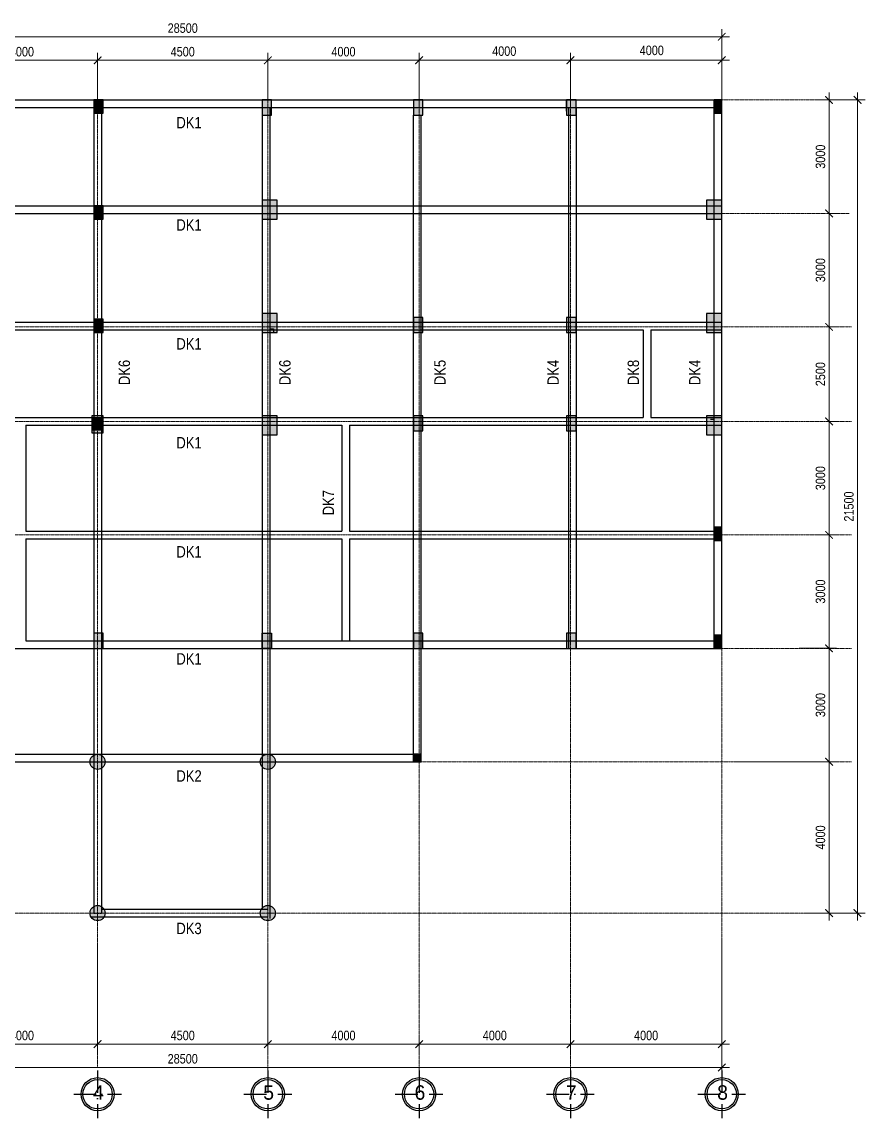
# Model space of a CAD drawing. Header units: inches. Extents: x -995865 to -814036, y 3430062 to 3602072.
# Drawn here: x -908103 to -885815, y 3511665 to 3540649 of the extents above; entities that cross this region are included whole.
import ezdxf
from ezdxf.enums import TextEntityAlignment as Align

# ---------------------------------------------------------------- set-up
doc = ezdxf.new("R2010")
doc.units = ezdxf.units.IN
doc.header["$LTSCALE"] = 2.8
doc.header["$MEASUREMENT"] = 0
for name, pattern in [('ACAD_ISO10W100', [18, 12, -3, 0, -3]), ('CENTERX2', [4, 2.5, -0.5, 0.5, -0.5]), ('DASHEDX2', [1.5, 1, -0.5])]:
    doc.linetypes.add(name, pattern=pattern)
for name, color, linetype, lineweight in [('5.TRUC', 1, 'CENTERX2', 13), ('duongkichthuoc', 4, 'Continuous', 13), ('NET BAO', 4, 'Continuous', 30)]:
    doc.layers.add(name, color=color, linetype=linetype, lineweight=lineweight)
for name, color, linetype in [('cot', 1, 'Continuous'), ('DOOR-84', 84, 'Continuous'), ('NETDUTDUT', 3, 'DASHEDX2'), ('Netthay_126', 126, 'Continuous'), ('NOI THAT', 42, 'Continuous'), ('phong', 2, 'Continuous'), ('text', 3, 'Continuous'), ('thuocdo', 3, 'Continuous'), ('VISIONABLE-LINE126', 126, 'Continuous')]:
    doc.layers.add(name, color=color, linetype=linetype)
doc.styles.add('Helve-Condense', font='VHELVCN0.TTF')
doc.styles.add('STYLE5', font='VAVON_.TTF')
doc.dimstyles.new('TL100', dxfattribs={"dimscale": 100, "dimtxt": 2.5, "dimasz": 2, "dimexe": 2, "dimexo": 1, "dimgap": 1, "dimtad": 1, "dimdec": 0, "dimzin": 0, "dimdsep": 46, "dimtxsty": 'Helve-Condense', "dimblk": 'ARCHTICK', "dimcen": 2, "dimdle": 2, "dimclrd": 256, "dimclre": 256, "dimclrt": 7, "dimadec": 0, "dimazin": 0, "dimtfac": 0.004, "dimtdec": 0, "dimtmove": 2, "dimatfit": 3, "dimfxl": 1, "dimtolj": 1, "dimtzin": 0, "dimlwd": 9, "dimlwe": 20, "dimarcsym": 1})

# ---------------------------------------------------------------- blocks, each defined once
blk = doc.blocks.new('truc tron')
at = {"layer": 'DOOR-84', "linetype": 'ACAD_ISO10W100', "ltscale": 20}
for p, q in [((0, -710), (0, 710)), ((710, 0), (-710, 0))]:
    blk.add_line(p, q, dxfattribs=at)
at = {"layer": 'DOOR-84', "linetype": 'Continuous'}
blk.add_circle((0, 0), 492, dxfattribs=at)
at = {"layer": 'NOI THAT', "linetype": 'Continuous'}
blk.add_circle((0, 0), 437, dxfattribs=at)
blk = doc.blocks.new('_ArchTick')
at = {"color": 0, "linetype": 'ByBlock', "const_width": 0.15}
blk.add_lwpolyline([(-0.5, -0.5), (0.5, 0.5)], dxfattribs=at)
blk = doc.blocks.new('*D506')
at = {"layer": 'DEFPOINTS', "color": 0}
for p in [(-910103, 3516289), (-906103, 3516289), (-906103, 3513620)]:
    blk.add_point(p, dxfattribs=at)
at = {"layer": 'duongkichthuoc', "linetype": 'Continuous', "lineweight": 20}
for p, q in [((-910103, 3516189), (-910103, 3513420)), ((-906103, 3516189), (-906103, 3513420))]:
    blk.add_line(p, q, dxfattribs=at)
at = {"layer": 'duongkichthuoc', "linetype": 'Continuous', "lineweight": 9}
blk.add_line((-910303, 3513620), (-905903, 3513620), dxfattribs=at)
at = {"layer": 'duongkichthuoc', "lineweight": 9, "xscale": 200, "yscale": 200, "zscale": 200, "rotation": 180}
blk.add_blockref('_ArchTick', (-910103, 3513620), dxfattribs=at)
at = {"layer": 'duongkichthuoc', "lineweight": 9, "xscale": 200, "yscale": 200, "zscale": 200}
blk.add_blockref('_ArchTick', (-906103, 3513620), dxfattribs=at)
at = {"layer": 'duongkichthuoc', "color": 7, "insert": (-908103, 3513848), "char_height": 250, "attachment_point": 5, "style": 'Helve-Condense'}
blk.add_mtext('\\A1;4000', dxfattribs=at)
blk = doc.blocks.new('*D507')
at = {"layer": 'DEFPOINTS', "color": 0}
for p in [(-906103, 3516289), (-901603, 3516289), (-901603, 3513620)]:
    blk.add_point(p, dxfattribs=at)
at = {"layer": 'duongkichthuoc', "linetype": 'Continuous', "lineweight": 20}
for p, q in [((-906103, 3516189), (-906103, 3513420)), ((-901603, 3516189), (-901603, 3513420))]:
    blk.add_line(p, q, dxfattribs=at)
at = {"layer": 'duongkichthuoc', "linetype": 'Continuous', "lineweight": 9}
blk.add_line((-906303, 3513620), (-901403, 3513620), dxfattribs=at)
at = {"layer": 'duongkichthuoc', "lineweight": 9, "xscale": 200, "yscale": 200, "zscale": 200, "rotation": 180}
blk.add_blockref('_ArchTick', (-906103, 3513620), dxfattribs=at)
at = {"layer": 'duongkichthuoc', "lineweight": 9, "xscale": 200, "yscale": 200, "zscale": 200}
blk.add_blockref('_ArchTick', (-901603, 3513620), dxfattribs=at)
at = {"layer": 'duongkichthuoc', "color": 7, "insert": (-903853, 3513848), "char_height": 250, "attachment_point": 5, "style": 'Helve-Condense'}
blk.add_mtext('\\A1;4500', dxfattribs=at)
blk = doc.blocks.new('*D508')
at = {"layer": 'DEFPOINTS', "color": 0}
for p in [(-901603, 3516289), (-897603, 3513877), (-897603, 3513620)]:
    blk.add_point(p, dxfattribs=at)
at = {"layer": 'duongkichthuoc', "linetype": 'Continuous', "lineweight": 20}
for p, q in [((-901603, 3516189), (-901603, 3513420)), ((-897603, 3513777), (-897603, 3513420))]:
    blk.add_line(p, q, dxfattribs=at)
at = {"layer": 'duongkichthuoc', "linetype": 'Continuous', "lineweight": 9}
blk.add_line((-901803, 3513620), (-897403, 3513620), dxfattribs=at)
at = {"layer": 'duongkichthuoc', "lineweight": 9, "xscale": 200, "yscale": 200, "zscale": 200, "rotation": 180}
blk.add_blockref('_ArchTick', (-901603, 3513620), dxfattribs=at)
at = {"layer": 'duongkichthuoc', "lineweight": 9, "xscale": 200, "yscale": 200, "zscale": 200}
blk.add_blockref('_ArchTick', (-897603, 3513620), dxfattribs=at)
at = {"layer": 'duongkichthuoc', "color": 7, "insert": (-899603, 3513848), "char_height": 250, "attachment_point": 5, "style": 'Helve-Condense'}
blk.add_mtext('\\A1;4000', dxfattribs=at)
blk = doc.blocks.new('*D509')
at = {"layer": 'DEFPOINTS', "color": 0}
for p in [(-893603, 3514179), (-897603, 3513877), (-893603, 3513620)]:
    blk.add_point(p, dxfattribs=at)
at = {"layer": 'duongkichthuoc', "linetype": 'Continuous', "lineweight": 20}
for p, q in [((-893603, 3514079), (-893603, 3513420)), ((-897603, 3513777), (-897603, 3513420))]:
    blk.add_line(p, q, dxfattribs=at)
at = {"layer": 'duongkichthuoc', "linetype": 'Continuous', "lineweight": 9}
blk.add_line((-897803, 3513620), (-893403, 3513620), dxfattribs=at)
at = {"layer": 'duongkichthuoc', "lineweight": 9, "xscale": 200, "yscale": 200, "zscale": 200, "rotation": 180}
blk.add_blockref('_ArchTick', (-897603, 3513620), dxfattribs=at)
at = {"layer": 'duongkichthuoc', "lineweight": 9, "xscale": 200, "yscale": 200, "zscale": 200}
blk.add_blockref('_ArchTick', (-893603, 3513620), dxfattribs=at)
at = {"layer": 'duongkichthuoc', "color": 7, "insert": (-895603, 3513848), "char_height": 250, "attachment_point": 5, "style": 'Helve-Condense'}
blk.add_mtext('\\A1;4000', dxfattribs=at)
blk = doc.blocks.new('*D510')
at = {"layer": 'DEFPOINTS', "color": 0}
for p in [(-889603, 3516179), (-893603, 3514179), (-889603, 3513620)]:
    blk.add_point(p, dxfattribs=at)
at = {"layer": 'duongkichthuoc', "linetype": 'Continuous', "lineweight": 20}
for p, q in [((-889603, 3516079), (-889603, 3513420)), ((-893603, 3514079), (-893603, 3513420))]:
    blk.add_line(p, q, dxfattribs=at)
at = {"layer": 'duongkichthuoc', "linetype": 'Continuous', "lineweight": 9}
blk.add_line((-893803, 3513620), (-889403, 3513620), dxfattribs=at)
at = {"layer": 'duongkichthuoc', "lineweight": 9, "xscale": 200, "yscale": 200, "zscale": 200, "rotation": 180}
blk.add_blockref('_ArchTick', (-893603, 3513620), dxfattribs=at)
at = {"layer": 'duongkichthuoc', "lineweight": 9, "xscale": 200, "yscale": 200, "zscale": 200}
blk.add_blockref('_ArchTick', (-889603, 3513620), dxfattribs=at)
at = {"layer": 'duongkichthuoc', "color": 7, "insert": (-891603, 3513848), "char_height": 250, "attachment_point": 5, "style": 'Helve-Condense'}
blk.add_mtext('\\A1;4000', dxfattribs=at)
blk = doc.blocks.new('*D519')
at = {"layer": 'DEFPOINTS', "color": 0}
for p in [(-918103, 3516404), (-889603, 3516404), (-889603, 3513004)]:
    blk.add_point(p, dxfattribs=at)
at = {"layer": 'duongkichthuoc', "linetype": 'Continuous', "lineweight": 20}
for p, q in [((-918103, 3516304), (-918103, 3512804)), ((-889603, 3516304), (-889603, 3512804))]:
    blk.add_line(p, q, dxfattribs=at)
at = {"layer": 'duongkichthuoc', "linetype": 'Continuous', "lineweight": 9}
blk.add_line((-918303, 3513004), (-889403, 3513004), dxfattribs=at)
at = {"layer": 'duongkichthuoc', "lineweight": 9, "xscale": 200, "yscale": 200, "zscale": 200, "rotation": 180}
blk.add_blockref('_ArchTick', (-918103, 3513004), dxfattribs=at)
at = {"layer": 'duongkichthuoc', "lineweight": 9, "xscale": 200, "yscale": 200, "zscale": 200}
blk.add_blockref('_ArchTick', (-889603, 3513004), dxfattribs=at)
at = {"layer": 'duongkichthuoc', "color": 7, "insert": (-903853, 3513231), "char_height": 250, "attachment_point": 5, "style": 'Helve-Condense'}
blk.add_mtext('\\A1;28500', dxfattribs=at)
blk = doc.blocks.new('*D522')
at = {"layer": 'DEFPOINTS', "color": 0}
for p in [(-906103, 3539634), (-910103, 3538494), (-906103, 3538494)]:
    blk.add_point(p, dxfattribs=at)
at = {"layer": 'duongkichthuoc', "linetype": 'Continuous', "lineweight": 9}
blk.add_line((-910303, 3539634), (-905903, 3539634), dxfattribs=at)
at = {"layer": 'duongkichthuoc', "linetype": 'Continuous', "lineweight": 20}
for p, q in [((-910103, 3538594), (-910103, 3539834)), ((-906103, 3538594), (-906103, 3539834))]:
    blk.add_line(p, q, dxfattribs=at)
at = {"layer": 'duongkichthuoc', "lineweight": 9, "xscale": 200, "yscale": 200, "zscale": 200, "rotation": 180}
blk.add_blockref('_ArchTick', (-910103, 3539634), dxfattribs=at)
at = {"layer": 'duongkichthuoc', "lineweight": 9, "xscale": 200, "yscale": 200, "zscale": 200}
blk.add_blockref('_ArchTick', (-906103, 3539634), dxfattribs=at)
at = {"layer": 'duongkichthuoc', "color": 7, "insert": (-908103, 3539861), "char_height": 250, "attachment_point": 5, "style": 'Helve-Condense'}
blk.add_mtext('\\A1;4000', dxfattribs=at)
blk = doc.blocks.new('*D523')
at = {"layer": 'DEFPOINTS', "color": 0}
for p in [(-901603, 3539634), (-906103, 3538494), (-901603, 3538494)]:
    blk.add_point(p, dxfattribs=at)
at = {"layer": 'duongkichthuoc', "linetype": 'Continuous', "lineweight": 9}
blk.add_line((-906303, 3539634), (-901403, 3539634), dxfattribs=at)
at = {"layer": 'duongkichthuoc', "linetype": 'Continuous', "lineweight": 20}
for p, q in [((-906103, 3538594), (-906103, 3539834)), ((-901603, 3538594), (-901603, 3539834))]:
    blk.add_line(p, q, dxfattribs=at)
at = {"layer": 'duongkichthuoc', "lineweight": 9, "xscale": 200, "yscale": 200, "zscale": 200, "rotation": 180}
blk.add_blockref('_ArchTick', (-906103, 3539634), dxfattribs=at)
at = {"layer": 'duongkichthuoc', "lineweight": 9, "xscale": 200, "yscale": 200, "zscale": 200}
blk.add_blockref('_ArchTick', (-901603, 3539634), dxfattribs=at)
at = {"layer": 'duongkichthuoc', "color": 7, "insert": (-903853, 3539861), "char_height": 250, "attachment_point": 5, "style": 'Helve-Condense'}
blk.add_mtext('\\A1;4500', dxfattribs=at)
blk = doc.blocks.new('*D524')
at = {"layer": 'DEFPOINTS', "color": 0}
for p in [(-897603, 3539634), (-901603, 3538494), (-897603, 3538300)]:
    blk.add_point(p, dxfattribs=at)
at = {"layer": 'duongkichthuoc', "linetype": 'Continuous', "lineweight": 9}
blk.add_line((-901803, 3539634), (-897403, 3539634), dxfattribs=at)
at = {"layer": 'duongkichthuoc', "linetype": 'Continuous', "lineweight": 20}
for p, q in [((-901603, 3538594), (-901603, 3539834)), ((-897603, 3538400), (-897603, 3539834))]:
    blk.add_line(p, q, dxfattribs=at)
at = {"layer": 'duongkichthuoc', "lineweight": 9, "xscale": 200, "yscale": 200, "zscale": 200, "rotation": 180}
blk.add_blockref('_ArchTick', (-901603, 3539634), dxfattribs=at)
at = {"layer": 'duongkichthuoc', "lineweight": 9, "xscale": 200, "yscale": 200, "zscale": 200}
blk.add_blockref('_ArchTick', (-897603, 3539634), dxfattribs=at)
at = {"layer": 'duongkichthuoc', "color": 7, "insert": (-899603, 3539861), "char_height": 250, "attachment_point": 5, "style": 'Helve-Condense'}
blk.add_mtext('\\A1;4000', dxfattribs=at)
blk = doc.blocks.new('*D525')
at = {"layer": 'DEFPOINTS', "color": 0}
for p in [(-893603, 3539634), (-897603, 3538300), (-893603, 3538300)]:
    blk.add_point(p, dxfattribs=at)
at = {"layer": 'duongkichthuoc', "linetype": 'Continuous', "lineweight": 9}
blk.add_line((-897803, 3539634), (-893403, 3539634), dxfattribs=at)
at = {"layer": 'duongkichthuoc', "linetype": 'Continuous', "lineweight": 20}
for p, q in [((-897603, 3538400), (-897603, 3539834)), ((-893603, 3538400), (-893603, 3539834))]:
    blk.add_line(p, q, dxfattribs=at)
at = {"layer": 'duongkichthuoc', "lineweight": 9, "xscale": 200, "yscale": 200, "zscale": 200, "rotation": 180}
blk.add_blockref('_ArchTick', (-897603, 3539634), dxfattribs=at)
at = {"layer": 'duongkichthuoc', "lineweight": 9, "xscale": 200, "yscale": 200, "zscale": 200}
blk.add_blockref('_ArchTick', (-893603, 3539634), dxfattribs=at)
at = {"layer": 'duongkichthuoc', "color": 7, "insert": (-895353, 3539876), "char_height": 250, "attachment_point": 5, "style": 'Helve-Condense'}
blk.add_mtext('\\A1;4000', dxfattribs=at)
blk = doc.blocks.new('*D526')
at = {"layer": 'DEFPOINTS', "color": 0}
for p in [(-889603, 3539634), (-889603, 3538495), (-893603, 3538300)]:
    blk.add_point(p, dxfattribs=at)
at = {"layer": 'duongkichthuoc', "linetype": 'Continuous', "lineweight": 9}
blk.add_line((-893803, 3539634), (-889403, 3539634), dxfattribs=at)
at = {"layer": 'duongkichthuoc', "linetype": 'Continuous', "lineweight": 20}
for p, q in [((-893603, 3538400), (-893603, 3539834)), ((-889603, 3538595), (-889603, 3539834))]:
    blk.add_line(p, q, dxfattribs=at)
at = {"layer": 'duongkichthuoc', "lineweight": 9, "xscale": 200, "yscale": 200, "zscale": 200, "rotation": 180}
blk.add_blockref('_ArchTick', (-893603, 3539634), dxfattribs=at)
at = {"layer": 'duongkichthuoc', "lineweight": 9, "xscale": 200, "yscale": 200, "zscale": 200}
blk.add_blockref('_ArchTick', (-889603, 3539634), dxfattribs=at)
at = {"layer": 'duongkichthuoc', "color": 7, "insert": (-891453, 3539896), "char_height": 250, "attachment_point": 5, "style": 'Helve-Condense'}
blk.add_mtext('\\A1;4000', dxfattribs=at)
blk = doc.blocks.new('*D527')
at = {"layer": 'DEFPOINTS', "color": 0}
for p in [(-889603, 3540258), (-918103, 3539110), (-889603, 3539110)]:
    blk.add_point(p, dxfattribs=at)
at = {"layer": 'duongkichthuoc', "linetype": 'Continuous', "lineweight": 9}
blk.add_line((-918303, 3540258), (-889403, 3540258), dxfattribs=at)
at = {"layer": 'duongkichthuoc', "linetype": 'Continuous', "lineweight": 20}
for p, q in [((-918103, 3539210), (-918103, 3540458)), ((-889603, 3539210), (-889603, 3540458))]:
    blk.add_line(p, q, dxfattribs=at)
at = {"layer": 'duongkichthuoc', "lineweight": 9, "xscale": 200, "yscale": 200, "zscale": 200, "rotation": 180}
blk.add_blockref('_ArchTick', (-918103, 3540258), dxfattribs=at)
at = {"layer": 'duongkichthuoc', "lineweight": 9, "xscale": 200, "yscale": 200, "zscale": 200}
blk.add_blockref('_ArchTick', (-889603, 3540258), dxfattribs=at)
at = {"layer": 'duongkichthuoc', "color": 7, "insert": (-903853, 3540485), "char_height": 250, "attachment_point": 5, "style": 'Helve-Condense'}
blk.add_mtext('\\A1;28500', dxfattribs=at)
blk = doc.blocks.new('*D528')
at = {"layer": 'DEFPOINTS', "color": 0}
for p in [(-887661, 3524086), (-886767, 3524086), (-889387, 3521086)]:
    blk.add_point(p, dxfattribs=at)
at = {"layer": 'duongkichthuoc', "linetype": 'Continuous', "lineweight": 9}
blk.add_line((-886767, 3520886), (-886767, 3524286), dxfattribs=at)
at = {"layer": 'duongkichthuoc', "linetype": 'Continuous', "lineweight": 20}
for p, q in [((-887561, 3524086), (-886567, 3524086)), ((-889287, 3521086), (-886567, 3521086))]:
    blk.add_line(p, q, dxfattribs=at)
at = {"layer": 'duongkichthuoc', "lineweight": 9, "xscale": 200, "yscale": 200, "zscale": 200}
for p, rotation in [((-886767, 3524086), 90), ((-886767, 3521086), 270)]:
    blk.add_blockref('_ArchTick', p, dxfattribs=dict(at, rotation=rotation))
at = {"layer": 'duongkichthuoc', "color": 7, "insert": (-886994, 3522586), "char_height": 250, "attachment_point": 5, "rotation": 90, "style": 'Helve-Condense'}
blk.add_mtext('\\A1;3000', dxfattribs=at)
blk = doc.blocks.new('*D529')
at = {"layer": 'DEFPOINTS', "color": 0}
for p in [(-887202, 3527086), (-886767, 3527086), (-887661, 3524086)]:
    blk.add_point(p, dxfattribs=at)
at = {"layer": 'duongkichthuoc', "linetype": 'Continuous', "lineweight": 9}
blk.add_line((-886767, 3523886), (-886767, 3527286), dxfattribs=at)
at = {"layer": 'duongkichthuoc', "linetype": 'Continuous', "lineweight": 20}
for p, q in [((-887102, 3527086), (-886567, 3527086)), ((-887561, 3524086), (-886567, 3524086))]:
    blk.add_line(p, q, dxfattribs=at)
at = {"layer": 'duongkichthuoc', "lineweight": 9, "xscale": 200, "yscale": 200, "zscale": 200}
for p, rotation in [((-886767, 3527086), 90), ((-886767, 3524086), 270)]:
    blk.add_blockref('_ArchTick', p, dxfattribs=dict(at, rotation=rotation))
at = {"layer": 'duongkichthuoc', "color": 7, "insert": (-886994, 3525586), "char_height": 250, "attachment_point": 5, "rotation": 90, "style": 'Helve-Condense'}
blk.add_mtext('\\A1;3000', dxfattribs=at)
blk = doc.blocks.new('*D530')
at = {"layer": 'DEFPOINTS', "color": 0}
for p in [(-886876, 3530086), (-886767, 3530086), (-887202, 3527086)]:
    blk.add_point(p, dxfattribs=at)
at = {"layer": 'duongkichthuoc', "linetype": 'Continuous', "lineweight": 20}
for p, q in [((-886776, 3530086), (-886567, 3530086)), ((-887102, 3527086), (-886567, 3527086))]:
    blk.add_line(p, q, dxfattribs=at)
at = {"layer": 'duongkichthuoc', "linetype": 'Continuous', "lineweight": 9}
blk.add_line((-886767, 3526886), (-886767, 3530286), dxfattribs=at)
at = {"layer": 'duongkichthuoc', "lineweight": 9, "xscale": 200, "yscale": 200, "zscale": 200}
for p, rotation in [((-886767, 3530086), 90), ((-886767, 3527086), 270)]:
    blk.add_blockref('_ArchTick', p, dxfattribs=dict(at, rotation=rotation))
at = {"layer": 'duongkichthuoc', "color": 7, "insert": (-886994, 3528586), "char_height": 250, "attachment_point": 5, "rotation": 90, "style": 'Helve-Condense'}
blk.add_mtext('\\A1;3000', dxfattribs=at)
blk = doc.blocks.new('*D531')
at = {"layer": 'DEFPOINTS', "color": 0}
for p in [(-886876, 3532586), (-886767, 3532586), (-886876, 3530086)]:
    blk.add_point(p, dxfattribs=at)
at = {"layer": 'duongkichthuoc', "linetype": 'Continuous', "lineweight": 9}
blk.add_line((-886767, 3529886), (-886767, 3532786), dxfattribs=at)
at = {"layer": 'duongkichthuoc', "linetype": 'Continuous', "lineweight": 20}
for p, q in [((-886776, 3532586), (-886567, 3532586)), ((-886776, 3530086), (-886567, 3530086))]:
    blk.add_line(p, q, dxfattribs=at)
at = {"layer": 'duongkichthuoc', "lineweight": 9, "xscale": 200, "yscale": 200, "zscale": 200}
for p, rotation in [((-886767, 3532586), 90), ((-886767, 3530086), 270)]:
    blk.add_blockref('_ArchTick', p, dxfattribs=dict(at, rotation=rotation))
at = {"layer": 'duongkichthuoc', "color": 7, "insert": (-886994, 3531336), "char_height": 250, "attachment_point": 5, "rotation": 90, "style": 'Helve-Condense'}
blk.add_mtext('\\A1;2500', dxfattribs=at)
blk = doc.blocks.new('*D532')
at = {"layer": 'DEFPOINTS', "color": 0}
for p in [(-886876, 3535586), (-886767, 3535586), (-886876, 3532586)]:
    blk.add_point(p, dxfattribs=at)
at = {"layer": 'duongkichthuoc', "linetype": 'Continuous', "lineweight": 20}
for p, q in [((-886776, 3535586), (-886567, 3535586)), ((-886776, 3532586), (-886567, 3532586))]:
    blk.add_line(p, q, dxfattribs=at)
at = {"layer": 'duongkichthuoc', "linetype": 'Continuous', "lineweight": 9}
blk.add_line((-886767, 3532386), (-886767, 3535786), dxfattribs=at)
at = {"layer": 'duongkichthuoc', "lineweight": 9, "xscale": 200, "yscale": 200, "zscale": 200}
for p, rotation in [((-886767, 3535586), 90), ((-886767, 3532586), 270)]:
    blk.add_blockref('_ArchTick', p, dxfattribs=dict(at, rotation=rotation))
at = {"layer": 'duongkichthuoc', "color": 7, "insert": (-886994, 3534086), "char_height": 250, "attachment_point": 5, "rotation": 90, "style": 'Helve-Condense'}
blk.add_mtext('\\A1;3000', dxfattribs=at)
blk = doc.blocks.new('*D533')
at = {"layer": 'DEFPOINTS', "color": 0}
for p in [(-886876, 3538586), (-886767, 3538586), (-886876, 3535586)]:
    blk.add_point(p, dxfattribs=at)
at = {"layer": 'duongkichthuoc', "linetype": 'Continuous', "lineweight": 9}
blk.add_line((-886767, 3535386), (-886767, 3538786), dxfattribs=at)
at = {"layer": 'duongkichthuoc', "linetype": 'Continuous', "lineweight": 20}
for p, q in [((-886776, 3538586), (-886567, 3538586)), ((-886776, 3535586), (-886567, 3535586))]:
    blk.add_line(p, q, dxfattribs=at)
at = {"layer": 'duongkichthuoc', "lineweight": 9, "xscale": 200, "yscale": 200, "zscale": 200}
for p, rotation in [((-886767, 3538586), 90), ((-886767, 3535586), 270)]:
    blk.add_blockref('_ArchTick', p, dxfattribs=dict(at, rotation=rotation))
at = {"layer": 'duongkichthuoc', "color": 7, "insert": (-886994, 3537086), "char_height": 250, "attachment_point": 5, "rotation": 90, "style": 'Helve-Condense'}
blk.add_mtext('\\A1;3000', dxfattribs=at)
blk = doc.blocks.new('*D534')
at = {"layer": 'DEFPOINTS', "color": 0}
for p in [(-887187, 3538586), (-886823, 3517086), (-886015, 3517086)]:
    blk.add_point(p, dxfattribs=at)
at = {"layer": 'duongkichthuoc', "linetype": 'Continuous', "lineweight": 9}
blk.add_line((-886015, 3538786), (-886015, 3516886), dxfattribs=at)
at = {"layer": 'duongkichthuoc', "linetype": 'Continuous', "lineweight": 20}
for p, q in [((-887087, 3538586), (-885815, 3538586)), ((-886723, 3517086), (-885815, 3517086))]:
    blk.add_line(p, q, dxfattribs=at)
at = {"layer": 'duongkichthuoc', "lineweight": 9, "xscale": 200, "yscale": 200, "zscale": 200}
for p, rotation in [((-886015, 3538586), 90), ((-886015, 3517086), 270)]:
    blk.add_blockref('_ArchTick', p, dxfattribs=dict(at, rotation=rotation))
at = {"layer": 'duongkichthuoc', "color": 7, "insert": (-886242, 3527836), "char_height": 250, "attachment_point": 5, "rotation": 90, "style": 'Helve-Condense'}
blk.add_mtext('\\A1;21500', dxfattribs=at)
blk = doc.blocks.new('*D535')
at = {"layer": 'DEFPOINTS', "color": 0}
for p in [(-887803, 3521086), (-886767, 3521086), (-887500, 3517086)]:
    blk.add_point(p, dxfattribs=at)
at = {"layer": 'duongkichthuoc', "linetype": 'Continuous', "lineweight": 20}
for p, q in [((-887703, 3521086), (-886567, 3521086)), ((-887400, 3517086), (-886567, 3517086))]:
    blk.add_line(p, q, dxfattribs=at)
at = {"layer": 'duongkichthuoc', "linetype": 'Continuous', "lineweight": 9}
blk.add_line((-886767, 3516886), (-886767, 3521286), dxfattribs=at)
at = {"layer": 'duongkichthuoc', "lineweight": 9, "xscale": 200, "yscale": 200, "zscale": 200}
for p, rotation in [((-886767, 3521086), 90), ((-886767, 3517086), 270)]:
    blk.add_blockref('_ArchTick', p, dxfattribs=dict(at, rotation=rotation))
at = {"layer": 'duongkichthuoc', "color": 7, "insert": (-886994, 3519086), "char_height": 250, "attachment_point": 5, "rotation": 90, "style": 'Helve-Condense'}
blk.add_mtext('\\A1;4000', dxfattribs=at)

msp = doc.modelspace()

# ---------------------------------------------------------------- hatches: boundary and pattern name
at = {"layer": 'cot'}
for points in [[(-906203.3, 3538235.6), (-905953.3, 3538235.6), (-905953.3, 3538585.6), (-906203.3, 3538585.6)], [(-901753.3, 3538185.6), (-901503.3, 3538185.6), (-901503.3, 3538585.6), (-901753.3, 3538585.6)], [(-897753.3, 3538185.6), (-897503.3, 3538185.6), (-897503.3, 3538585.6), (-897753.3, 3538585.6)], [(-893703.3, 3538185.6), (-893453.3, 3538185.6), (-893453.3, 3538585.6), (-893703.3, 3538585.6)], [(-889803.3, 3538235.6), (-889603.3, 3538235.6), (-889603.3, 3538585.6), (-889803.3, 3538585.6)], [(-901353.3, 3535935.6), (-901753.3, 3535935.6), (-901753.3, 3535435.6), (-901353.3, 3535435.6)], [(-889603.3, 3535935.6), (-890003.3, 3535935.6), (-890003.3, 3535435.6), (-889603.3, 3535435.6)], [(-906203.3, 3535435.6), (-905953.3, 3535435.6), (-905953.3, 3535785.6), (-906203.3, 3535785.6)], [(-901353.3, 3532935.6), (-901753.3, 3532935.6), (-901753.3, 3532435.6), (-901353.3, 3532435.6)], [(-889603.3, 3532935.6), (-890003.3, 3532935.6), (-890003.3, 3532435.6), (-889603.3, 3532435.6)], [(-906203.3, 3532435.6), (-905953.3, 3532435.6), (-905953.3, 3532785.6), (-906203.3, 3532785.6)], [(-897753.3, 3532435.6), (-897503.3, 3532435.6), (-897503.3, 3532835.6), (-897753.3, 3532835.6)], [(-893703.3, 3532435.6), (-893453.3, 3532435.6), (-893453.3, 3532835.6), (-893703.3, 3532835.6)], [(-906253.3, 3529785.6), (-905953.3, 3529785.6), (-905953.3, 3530235.6), (-906253.3, 3530235.6)], [(-901353.3, 3530235.6), (-901753.3, 3530235.6), (-901753.3, 3529735.6), (-901353.3, 3529735.6)], [(-897753.3, 3529835.6), (-897503.3, 3529835.6), (-897503.3, 3530235.6), (-897753.3, 3530235.6)], [(-893703.3, 3529835.6), (-893453.3, 3529835.6), (-893453.3, 3530235.6), (-893703.3, 3530235.6)], [(-889603.3, 3530235.6), (-890003.3, 3530235.6), (-890003.3, 3529735.6), (-889603.3, 3529735.6)], [(-889803.3, 3526935.6), (-889603.3, 3526935.6), (-889603.3, 3527285.6), (-889803.3, 3527285.6)], [(-906203.3, 3524085.6), (-905953.3, 3524085.6), (-905953.3, 3524485.6), (-906203.3, 3524485.6)], [(-901503.3, 3524085.6), (-901753.3, 3524085.6), (-901753.3, 3524485.6), (-901503.3, 3524485.6)], [(-897753.3, 3524085.6), (-897503.3, 3524085.6), (-897503.3, 3524485.6), (-897753.3, 3524485.6)], [(-893703.3, 3524085.6), (-893453.3, 3524085.6), (-893453.3, 3524485.6), (-893703.3, 3524485.6)], [(-889803.3, 3524085.6), (-889603.3, 3524085.6), (-889603.3, 3524435.6), (-889803.3, 3524435.6)]]:
    msp.add_hatch(color=256, dxfattribs=at).paths.add_polyline_path(points)
h = msp.add_hatch(color=256, dxfattribs=at)
h.dxf.hatch_style = 1
h.paths.add_polyline_path([(-905953.3, 3529860.6), (-905953.3, 3530160.6), (-906253.3, 3530160.6), (-906253.3, 3529860.6)])
h = msp.add_hatch(color=256, dxfattribs=at)
h.dxf.hatch_style = 1
h.paths.add_polyline_path([(-905953.3, 3529860.6), (-905953.3, 3530160.6), (-906253.3, 3530160.6), (-906253.3, 3529860.6)])
h = msp.add_hatch(color=256, dxfattribs=at)
h.dxf.hatch_style = 1
h.paths.add_polyline_path([(-905903.3, 3521085.6, 1), (-906303.3, 3521085.6, 1)])
h = msp.add_hatch(color=256, dxfattribs=at)
h.dxf.hatch_style = 1
h.paths.add_polyline_path([(-901403.3, 3521085.6, 1), (-901803.3, 3521085.6, 1)])
h = msp.add_hatch(color=256, dxfattribs=at)
h.dxf.hatch_style = 1
h.paths.add_polyline_path([(-897553.3, 3521285.6), (-897753.3, 3521285.6), (-897753.3, 3521085.6), (-897553.3, 3521085.6)])
h = msp.add_hatch(color=256, dxfattribs=at)
h.dxf.hatch_style = 1
h.paths.add_polyline_path([(-905903.3, 3517085.6, 1), (-906303.3, 3517085.6, 1)])
h = msp.add_hatch(color=256, dxfattribs=at)
h.dxf.hatch_style = 1
h.paths.add_polyline_path([(-901403.3, 3517085.6, 1), (-901803.3, 3517085.6, 1)])

# ---------------------------------------------------------------- linework, layer by layer
at = {"layer": '5.TRUC'}
for points in [[(-906103.3, 3539394.2), (-906103.3, 3513003.6)], [(-901603.3, 3539394.2), (-901603.3, 3512927.5)], [(-897603.3, 3539394.2), (-897603.3, 3512927.5)], [(-893603.3, 3539394.2), (-893603.3, 3512927.5)], [(-889603.3, 3539394.2), (-889603.3, 3512927.5)], [(-921505.6, 3538585.6), (-886171.9, 3538585.6)], [(-921571, 3535585.6), (-886237.3, 3535585.6)], [(-921505.6, 3532585.6), (-886171.9, 3532585.6)], [(-921505.6, 3530085.6), (-886171.9, 3530085.6)], [(-921505.6, 3527085.6), (-886171.9, 3527085.6)], [(-921505.6, 3524085.6), (-886171.9, 3524085.6)], [(-921505.6, 3521085.6), (-886171.9, 3521085.6)], [(-921505.6, 3517085.6), (-886171.9, 3517085.6)]]:
    msp.add_lwpolyline(points, dxfattribs=at)
at = {"layer": 'cot'}
for points in [[(-906203.3, 3538235.6), (-905953.3, 3538235.6), (-905953.3, 3538585.6), (-906203.3, 3538585.6)], [(-901753.3, 3538185.6), (-901503.3, 3538185.6), (-901503.3, 3538585.6), (-901753.3, 3538585.6)], [(-897753.3, 3538185.6), (-897503.3, 3538185.6), (-897503.3, 3538585.6), (-897753.3, 3538585.6)], [(-893703.3, 3538185.6), (-893453.3, 3538185.6), (-893453.3, 3538585.6), (-893703.3, 3538585.6)], [(-889803.3, 3538235.6), (-889603.3, 3538235.6), (-889603.3, 3538585.6), (-889803.3, 3538585.6)], [(-901353.3, 3535935.6), (-901753.3, 3535935.6), (-901753.3, 3535435.6), (-901353.3, 3535435.6)], [(-889603.3, 3535935.6), (-890003.3, 3535935.6), (-890003.3, 3535435.6), (-889603.3, 3535435.6)], [(-906203.3, 3535435.6), (-905953.3, 3535435.6), (-905953.3, 3535785.6), (-906203.3, 3535785.6)], [(-901353.3, 3532935.6), (-901753.3, 3532935.6), (-901753.3, 3532435.6), (-901353.3, 3532435.6)], [(-889603.3, 3532935.6), (-890003.3, 3532935.6), (-890003.3, 3532435.6), (-889603.3, 3532435.6)], [(-906203.3, 3532435.6), (-905953.3, 3532435.6), (-905953.3, 3532785.6), (-906203.3, 3532785.6)], [(-897753.3, 3532435.6), (-897503.3, 3532435.6), (-897503.3, 3532835.6), (-897753.3, 3532835.6)], [(-893703.3, 3532435.6), (-893453.3, 3532435.6), (-893453.3, 3532835.6), (-893703.3, 3532835.6)], [(-906253.3, 3529785.6), (-905953.3, 3529785.6), (-905953.3, 3530235.6), (-906253.3, 3530235.6)], [(-906253.3, 3529860.6), (-905953.3, 3529860.6), (-905953.3, 3530160.6), (-906253.3, 3530160.6)], [(-906253.3, 3529860.6), (-905953.3, 3529860.6), (-905953.3, 3530160.6), (-906253.3, 3530160.6)], [(-901353.3, 3530235.6), (-901753.3, 3530235.6), (-901753.3, 3529735.6), (-901353.3, 3529735.6)], [(-897753.3, 3529835.6), (-897503.3, 3529835.6), (-897503.3, 3530235.6), (-897753.3, 3530235.6)], [(-893703.3, 3529835.6), (-893453.3, 3529835.6), (-893453.3, 3530235.6), (-893703.3, 3530235.6)], [(-889603.3, 3530235.6), (-890003.3, 3530235.6), (-890003.3, 3529735.6), (-889603.3, 3529735.6)], [(-889803.3, 3526935.6), (-889603.3, 3526935.6), (-889603.3, 3527285.6), (-889803.3, 3527285.6)], [(-906203.3, 3524085.6), (-905953.3, 3524085.6), (-905953.3, 3524485.6), (-906203.3, 3524485.6)], [(-901503.3, 3524085.6), (-901753.3, 3524085.6), (-901753.3, 3524485.6), (-901503.3, 3524485.6)], [(-897753.3, 3524085.6), (-897503.3, 3524085.6), (-897503.3, 3524485.6), (-897753.3, 3524485.6)], [(-893703.3, 3524085.6), (-893453.3, 3524085.6), (-893453.3, 3524485.6), (-893703.3, 3524485.6)], [(-889803.3, 3524085.6), (-889603.3, 3524085.6), (-889603.3, 3524435.6), (-889803.3, 3524435.6)], [(-897753.3, 3521085.6), (-897553.3, 3521085.6), (-897553.3, 3521285.6), (-897753.3, 3521285.6)]]:
    msp.add_lwpolyline(points, close=True, dxfattribs=at)
msp.add_lwpolyline([(-906253.3, 3530160.6), (-905953.3, 3529860.6)], dxfattribs=at)
msp.add_lwpolyline([(-906253.3, 3530160.6), (-905953.3, 3529860.6)], dxfattribs=at)
for centre in [(-906103.3, 3521085.6), (-901603.3, 3521085.6), (-906103.3, 3517085.6), (-901603.3, 3517085.6)]:
    msp.add_circle(centre, 200, dxfattribs=at)
at = {"layer": 'NET BAO'}
for p, q in [((-918103.3, 3538585.6), (-889603.3, 3538585.6)), ((-889803.3, 3524085.6), (-889803.3, 3538585.6)), ((-889603.3, 3524085.6), (-889603.3, 3538585.6)), ((-911853.3, 3538385.6), (-889603.3, 3538385.6)), ((-906203.3, 3538385.6), (-906203.3, 3517085.6)), ((-906003.3, 3538385.6), (-906003.3, 3517085.6)), ((-901753.3, 3538385.6), (-901753.3, 3517185.6)), ((-901553.3, 3538385.6), (-901553.3, 3516942.6)), ((-897753.3, 3521085.6), (-897753.3, 3538185.6)), ((-897553.3, 3521085.6), (-897553.3, 3538185.6)), ((-893653.3, 3538385.6), (-893653.3, 3524085.6)), ((-893453.3, 3538385.6), (-893453.3, 3524085.6)), ((-911853.3, 3535785.6), (-889603.3, 3535785.6)), ((-911853.3, 3535585.6), (-889603.3, 3535585.6)), ((-913053.3, 3532710.6), (-889603.3, 3532710.6)), ((-915603.3, 3532510.6), (-891679.3, 3532510.6)), ((-891679.3, 3532510.6), (-891679.3, 3530185.6)), ((-891479.3, 3532510.6), (-891479.3, 3530185.6)), ((-891479.3, 3532510.6), (-889603.3, 3532510.6)), ((-915603.3, 3530185.6), (-891679.3, 3530185.6)), ((-891479.3, 3530185.6), (-889603.3, 3530185.6)), ((-908003.3, 3529985.6), (-908003.3, 3527185.6)), ((-908003.3, 3529985.6), (-899647.2, 3529985.6)), ((-899647.2, 3529985.6), (-899647.2, 3527185.6)), ((-899447.2, 3529985.6), (-899447.2, 3527185.6)), ((-899447.2, 3529985.6), (-889603.3, 3529985.6)), ((-908003.3, 3527185.6), (-899647.2, 3527185.6)), ((-899447.2, 3527185.6), (-889603.3, 3527185.6)), ((-908003.3, 3526985.6), (-899647.2, 3526985.6)), ((-908003.3, 3526985.6), (-908003.3, 3524285.6)), ((-899647.2, 3526985.6), (-899647.2, 3524285.6)), ((-899447.2, 3526985.6), (-889603.3, 3526985.6)), ((-899447.2, 3526985.6), (-899447.2, 3524285.6)), ((-908003.3, 3524285.6), (-889603.3, 3524285.6)), ((-918103.3, 3524085.6), (-889603.3, 3524085.6)), ((-910153.3, 3521285.6), (-897553.3, 3521285.6)), ((-910153.3, 3521085.6), (-897553.3, 3521085.6)), ((-906276.5, 3516985.6), (-901603.3, 3516985.6)), ((-906003.3, 3517185.6), (-901603.3, 3517185.6))]:
    msp.add_line(p, q, dxfattribs=at)
at = {"layer": 'NETDUTDUT'}
msp.add_line((-906203.3, 3517085.6), (-906003.3, 3517085.6), dxfattribs=at)
at = {"layer": 'Netthay_126'}
msp.add_line((-893703.3, 3538285.6), (-893703.3, 3538585.6), dxfattribs=at)
at = {"layer": 'phong'}
for p, q in [((-901553.3, 3532535.6), (-901453.3, 3532535.6)), ((-889803.3, 3530135.6), (-889903.3, 3530135.6)), ((-891003.3, 3524085.6), (-889603.3, 3524085.6))]:
    msp.add_line(p, q, dxfattribs=at)
for points in [[(-901553.3, 3538385.6), (-901553.3, 3538185.6)], [(-901453.3, 3532535.6), (-901453.3, 3532435.6)]]:
    msp.add_lwpolyline(points, dxfattribs=at)
at = {"layer": 'thuocdo'}
msp.add_line((-901453.3, 3532535.6), (-901453.3, 3532435.6), dxfattribs=at)

# ---------------------------------------------------------------- block references
at = {"layer": 'VISIONABLE-LINE126', "linetype": 'Continuous', "xscale": 0.8886240000138059, "yscale": 0.8886239998973906, "zscale": 0.8886240000138059, "rotation": 180}
for p in [(-906103.3, 3512296.2), (-901603.3, 3512296.2), (-897603.3, 3512296.2), (-893603.3, 3512296.2), (-889603.3, 3512296.2)]:
    msp.add_blockref('truc tron', p, dxfattribs=at)

# ---------------------------------------------------------------- texts
at = {"layer": 'text', "style": 'Helve-Condense'}
for s, p in [('DK1', (-904019.4, 3537836.4)), ('DK1', (-904019.4, 3535130.4)), ('DK1', (-904019.4, 3531987.3)), ('DK1', (-904019.4, 3529372.5)), ('DK1', (-904019.4, 3526487.5)), ('DK1', (-904019.4, 3523657.1)), ('DK2', (-904019.4, 3520560.7)), ('DK3', (-904019.4, 3516530))]:
    msp.add_text(s, height=300, dxfattribs=at).set_placement(p)
for s, p in [('DK6', (-905247, 3531045.6)), ('DK6', (-901001.3, 3531045.6)), ('DK5', (-896903.4, 3531045.6)), ('DK4', (-893911.7, 3531045.6)), ('DK8', (-891790.7, 3531045.6)), ('DK4', (-890167.8, 3531045.6)), ('DK7', (-899852.4, 3527603.2))]:
    msp.add_text(s, height=300, rotation=90, dxfattribs=at).set_placement(p)
at = {"layer": 'text', "linetype": 'Continuous', "style": 'STYLE5'}
for s, p in [('4', (-906081.5, 3512149.5)), ('5', (-901581.5, 3512149.5)), ('6', (-897581.5, 3512149.5)), ('7', (-893581.5, 3512149.5)), ('8', (-889581.5, 3512149.5))]:
    msp.add_text(s, height=382.5, dxfattribs=at).set_placement(p, align=Align.CENTER)

# ---------------------------------------------------------------- dimensions: what is measured, and where the dimension line sits
at = {"layer": 'duongkichthuoc'}
for base, p1, p2, picture, middle in [((-889603.3, 3540257.7), (-918103.3, 3539110.3), (-889603.3, 3539110.3), '*D527', (-903853.3, 3540485.4)), ((-906103.3, 3539633.6), (-910103.3, 3538494.3), (-906103.3, 3538494.3), '*D522', (-908103.3, 3539861.3)), ((-901603.3, 3539633.6), (-906103.3, 3538494.3), (-901603.3, 3538494.3), '*D523', (-903853.3, 3539861.3)), ((-897603.3, 3539633.6), (-901603.3, 3538494.3), (-897603.3, 3538299.5), '*D524', (-899603.3, 3539861.3)), ((-889603.3, 3513003.6), (-918103.3, 3516404), (-889603.3, 3516404), '*D519', (-903853.3, 3513231.3)), ((-906103.3, 3513620.3), (-910103.3, 3516289), (-906103.3, 3516289), '*D506', (-908103.3, 3513848)), ((-901603.3, 3513620.3), (-906103.3, 3516289), (-901603.3, 3516289), '*D507', (-903853.3, 3513848)), ((-897603.3, 3513620.3), (-901603.3, 3516289), (-897603.3, 3513876.8), '*D508', (-899603.3, 3513848)), ((-889603.3, 3513620.3), (-893603.3, 3514179.1), (-889603.3, 3516179.1), '*D510', (-891603.3, 3513848)), ((-893603.3, 3513620.3), (-897603.3, 3513876.8), (-893603.3, 3514179.1), '*D509', (-895603.3, 3513848))]:
    dim = msp.add_linear_dim(base=base, p1=p1, p2=p2, dimstyle='TL100', dxfattribs=at)
    dim.commit()
    dim.dimension.update_dxf_attribs({"geometry": picture, "text_midpoint": middle})
for base, p1, p2, picture, middle in [((-893603.3, 3539633.6), (-897603.3, 3538299.5), (-893603.3, 3538299.5), '*D525', (-895353.3, 3539875.6)), ((-889603.3, 3539633.6), (-893603.3, 3538299.5), (-889603.3, 3538495), '*D526', (-891453.3, 3539896.3))]:
    dim = msp.add_linear_dim(base=base, p1=p1, p2=p2, dimstyle='TL100', dxfattribs=at)
    dim.commit()
    dim.dimension.update_dxf_attribs({"geometry": picture, "text_midpoint": middle, "dimtype": 160})
for base, p1, p2, picture, middle in [((-886014.8, 3517085.6), (-887186.9, 3538585.6), (-886822.9, 3517085.6), '*D534', (-886242.4, 3527835.6)), ((-886766.7, 3538585.6), (-886875.6, 3535585.6), (-886875.6, 3538585.6), '*D533', (-886994.3, 3537085.6)), ((-886766.7, 3535585.6), (-886875.6, 3532585.6), (-886875.6, 3535585.6), '*D532', (-886994.3, 3534085.6)), ((-886766.7, 3532585.6), (-886875.6, 3530085.6), (-886875.6, 3532585.6), '*D531', (-886994.3, 3531335.6)), ((-886766.7, 3530085.6), (-887201.7, 3527085.6), (-886875.6, 3530085.6), '*D530', (-886994.3, 3528585.6)), ((-886766.7, 3527085.6), (-887661.3, 3524085.6), (-887201.7, 3527085.6), '*D529', (-886994.3, 3525585.6)), ((-886766.7, 3524085.6), (-889387.1, 3521085.6), (-887661.3, 3524085.6), '*D528', (-886994.3, 3522585.6)), ((-886766.7, 3521085.6), (-887499.7, 3517085.6), (-887802.7, 3521085.6), '*D535', (-886994.3, 3519085.6))]:
    dim = msp.add_linear_dim(base=base, p1=p1, p2=p2, angle=90, dimstyle='TL100', dxfattribs=at)
    dim.commit()
    dim.dimension.update_dxf_attribs({"geometry": picture, "text_midpoint": middle})

doc.saveas('drawing.dxf')
